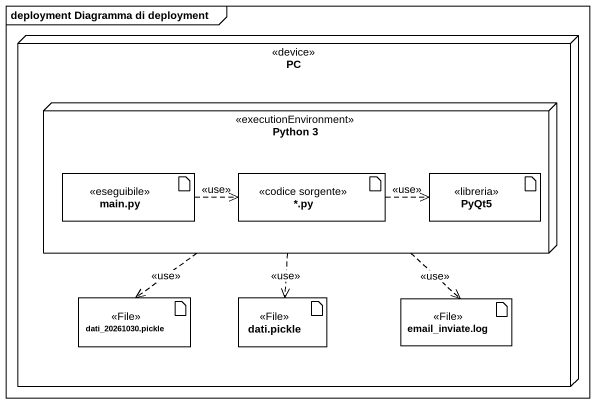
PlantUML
@startuml
mainframe deployment Diagramma di deployment
node PC <<device>> {
  node "Python 3" as Python_3 <<executionEnvironment>> {
    artifact "main.py" as main_py <<eseguibile>>
    artifact "*.py" as py <<codice sorgente>>
    artifact PyQt5 <<libreria>>
  }
  artifact "dati_20261030.pickle" as dati_20261030_pickle <<File>>
  artifact "dati.pickle" as dati_pickle <<File>>
  artifact "email_inviate.log" as email_inviate_log <<File>>
}
Python_3 ..> dati_20261030_pickle : <<use>>
Python_3 ..> dati_pickle : <<use>>
Python_3 ..> email_inviate_log : <<use>>
main_py .right.> py : <<use>>
py .right.> PyQt5 : <<use>>
@enduml
